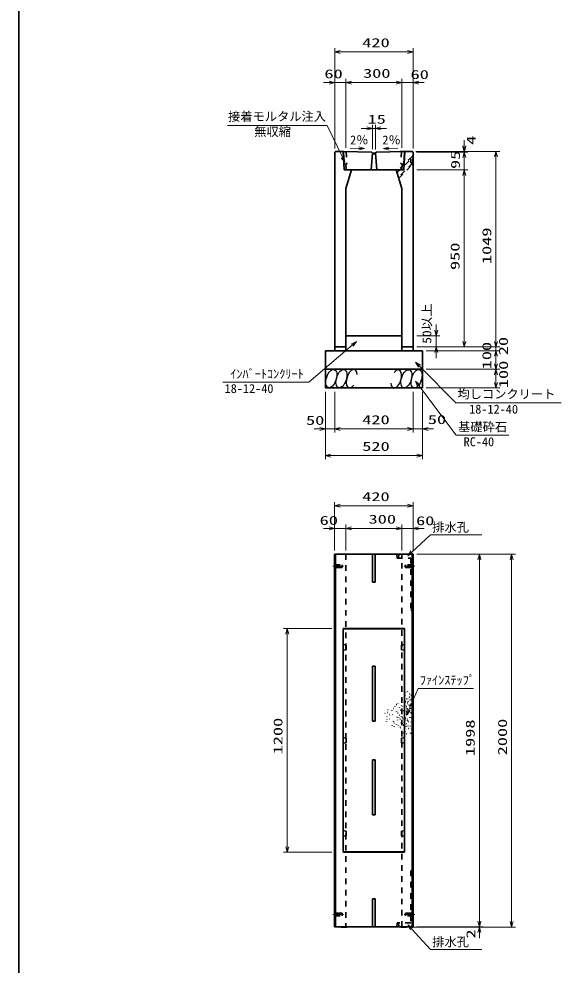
# Model space of a CAD drawing. Units: millimetres on the paper. Extents: x 15 to 1218, y 8 to 859.
# Drawn here: x 15 to 160.3, y 176 to 429.7 of the extents above; entities that cross this region are included whole.
import ezdxf
from ezdxf.enums import TextEntityAlignment as Align

# ---------------------------------------------------------------- set-up
doc = ezdxf.new("R2010")
doc.units = ezdxf.units.MM
doc.linetypes.add('USER2', pattern=[18.5, 12, -1.5, 3.5, -1.5])
doc.linetypes.add('USER3', pattern=[3, 1.5, -1.5])
for name, color, linetype, lineweight in [('D-BMK（構造物基準線）', 2, 'USER2', 18), ('D-STR-DIM（寸法）', 7, 'Continuous', 13), ('D-STR-HTXT(均しCON-旗)', 7, 'Continuous', 13), ('D-STR-HTXT(基礎砕石-旗)', 7, 'Continuous', 13), ('D-STR-HTXT（WS-旗）', 7, 'Continuous', 13), ('D-STR-HTXT（旗上げ）', 7, 'Continuous', 13), ('D-STR-STRF(グリ)', 7, 'Continuous', 25), ('D-STR（構造物）', 1, 'Continuous', 35)]:
    doc.layers.add(name, color=color, linetype=linetype, lineweight=lineweight)
doc.styles.add('ＭＳ ゴシック', font='')
doc.styles.get('ＭＳ ゴシック').set_extended_font_data('MS Gothic')

# ---------------------------------------------------------------- blocks, each defined once
blk = doc.blocks.new('_Open30')
at = {"color": 7, "linetype": 'Continuous', "lineweight": 13}
for p, q in [((-1, 0.2679), (0, 0)), ((0, 0), (-1, -0.2679)), ((0, 0), (-1, 0))]:
    blk.add_line(p, q, dxfattribs=at)

msp = doc.modelspace()

# ---------------------------------------------------------------- linework, layer by layer
at = {"layer": 'D-BMK（構造物基準線）'}
for p, q in [((99.143, 282.924), (101.992, 282.924)), ((118.218, 282.924), (121.067, 282.924)), ((99.143, 189.524), (101.992, 189.524)), ((121.067, 189.524), (118.218, 189.524))]:
    msp.add_line(p, q, dxfattribs=at)
at = {"layer": 'D-STR-DIM（寸法）'}
for p, q in [((99.625, 413.623), (99.625, 421.832)), ((120.625, 413.623), (120.625, 421.832)), ((101.125, 420.832), (119.125, 420.832)), ((99.625, 394.92), (99.625, 413.623)), ((102.625, 395.111), (102.625, 413.623)), ((102.625, 395.111), (102.625, 413.623)), ((117.625, 395.111), (117.625, 413.623)), ((117.625, 395.111), (117.625, 413.623)), ((120.625, 394.92), (120.625, 413.623)), ((98.125, 412.623), (96.625, 412.623)), ((99.625, 412.623), (102.625, 412.623)), ((104.125, 412.623), (105.625, 412.623)), ((104.125, 412.623), (116.125, 412.623)), ((116.125, 412.623), (114.625, 412.623)), ((117.625, 412.623), (120.625, 412.623)), ((122.125, 412.623), (123.625, 412.623)), ((109.732, 394.717), (109.732, 401.311)), ((110.523, 394.701), (110.523, 401.311)), ((108.232, 400.311), (106.732, 400.311)), ((109.732, 400.311), (110.523, 400.311)), ((112.023, 400.311), (113.523, 400.311)), ((134.33, 395.665), (134.33, 397.165)), ((134.33, 395.473), (134.33, 396.973)), ((103.739, 394.994), (106.101, 394.947)), ((116.539, 394.976), (114.178, 394.929)), ((121.375, 394.165), (135.33, 394.165)), ((121.571, 393.973), (135.33, 393.973)), ((121.571, 393.973), (135.33, 393.973)), ((122.375, 394.165), (143.828, 394.165)), ((134.33, 393.973), (134.33, 394.165)), ((134.33, 389.218), (134.33, 393.973)), ((134.33, 392.473), (134.33, 390.973)), ((142.828, 343.218), (142.828, 392.665)), ((121.625, 389.218), (135.33, 389.218)), ((121.625, 389.218), (135.33, 389.218)), ((134.33, 343.218), (134.33, 387.718)), ((134.33, 387.718), (134.33, 386.218)), ((126.814, 346.218), (126.814, 347.718)), ((121.625, 344.718), (127.814, 344.718)), ((126.814, 341.718), (126.814, 344.718)), ((142.828, 343.218), (142.828, 344.718)), ((121.625, 341.718), (143.828, 341.718)), ((121.625, 341.718), (143.828, 341.718)), ((121.625, 341.718), (127.814, 341.718)), ((122.625, 341.718), (135.33, 341.718)), ((124.125, 340.718), (143.828, 340.718)), ((124.125, 340.718), (143.828, 340.718)), ((126.814, 340.218), (126.814, 338.718)), ((142.828, 340.718), (142.828, 341.718)), ((142.828, 337.218), (142.828, 339.218)), ((142.828, 339.218), (142.828, 337.718)), ((124.125, 335.718), (143.828, 335.718)), ((124.125, 335.718), (143.828, 335.718)), ((142.828, 332.218), (142.828, 334.218)), ((124.125, 330.718), (143.828, 330.718)), ((97.125, 329.718), (97.125, 318.751)), ((97.125, 328.718), (97.125, 311.594)), ((99.625, 329.718), (99.625, 318.751)), ((99.625, 328.718), (99.625, 318.751)), ((120.625, 329.718), (120.625, 318.751)), ((120.625, 328.718), (120.625, 318.751)), ((123.125, 329.718), (123.125, 318.751)), ((123.125, 328.718), (123.125, 311.594)), ((95.625, 319.751), (94.125, 319.751)), ((97.125, 319.751), (99.625, 319.751)), ((101.125, 319.751), (119.125, 319.751)), ((101.125, 319.751), (102.625, 319.751)), ((119.125, 319.751), (117.625, 319.751)), ((120.625, 319.751), (123.125, 319.751)), ((124.625, 319.751), (126.125, 319.751)), ((98.625, 312.594), (121.625, 312.594)), ((99.605, 294.071), (99.605, 300.121)), ((120.605, 294.101), (120.605, 300.121)), ((101.105, 299.121), (119.105, 299.121)), ((98.105, 293.071), (96.605, 293.071)), ((99.605, 287.174), (99.605, 294.071)), ((99.605, 293.071), (102.605, 293.071)), ((102.605, 287.174), (102.605, 294.071)), ((102.605, 287.226), (102.605, 294.071)), ((104.105, 293.071), (116.105, 293.071)), ((104.105, 293.071), (105.605, 293.071)), ((116.105, 293.071), (114.605, 293.071)), ((117.605, 287.174), (117.605, 294.071)), ((117.605, 287.174), (117.605, 294.071)), ((117.605, 293.071), (120.605, 293.071)), ((120.605, 287.144), (120.605, 294.071)), ((122.105, 293.071), (123.605, 293.071)), ((121.605, 286.174), (139.394, 286.174)), ((137.957, 286.174), (148.034, 286.174)), ((138.394, 187.774), (138.394, 284.674)), ((147.034, 187.674), (147.034, 284.674)), ((98.855, 266.224), (85.892, 266.224)), ((86.892, 207.724), (86.892, 264.724)), ((98.855, 206.224), (85.892, 206.224)), ((138.394, 187.774), (138.394, 189.274)), ((120.355, 186.174), (139.394, 186.174)), ((121.605, 186.274), (139.394, 186.274)), ((121.605, 186.274), (139.394, 186.274)), ((136.957, 186.174), (148.034, 186.174)), ((138.394, 186.274), (138.394, 186.174)), ((138.394, 184.674), (138.394, 183.174))]:
    msp.add_line(p, q, dxfattribs=at)
at = {"layer": 'D-STR-HTXT(均しCON-旗)'}
for points in [[(69.633, 332.288), (92.667, 332.288), (104.324, 342.199)], [(160.273, 326.771), (132.066, 326.771), (122.343, 336.588)]]:
    msp.add_lwpolyline(points, dxfattribs=at)
at = {"layer": 'D-STR-HTXT(基礎砕石-旗)'}
msp.add_lwpolyline([(146.247, 318.021), (132.143, 318.021), (122.14, 331.347)], dxfattribs=at)
at = {"layer": 'D-STR-HTXT（WS-旗）'}
for points in [[(139.059, 291.32), (125.271, 291.32), (120.313, 286.731)], [(139.059, 180.125), (125.271, 180.125), (120.223, 185.658)]]:
    msp.add_lwpolyline(points, dxfattribs=at)
at = {"layer": 'D-STR-HTXT（旗上げ）'}
for points in [[(70.906, 401.107), (97.627, 401.107), (101.72, 392.598)], [(136.778, 250.133), (121.948, 250.133), (119.449, 244.382)]]:
    msp.add_lwpolyline(points, dxfattribs=at)
at = {"layer": 'D-STR-STRF(グリ)'}
for centre, major_axis in [((98.72, 333.242), (0.79, 2.421)), ((101.441, 333.242), (0.79, 2.421)), ((118.83, 333.161), (-0.771, -2.427)), ((121.551, 333.182), (-0.771, -2.427))]:
    msp.add_ellipse(centre, major_axis=major_axis, ratio=0.5139, dxfattribs=at)
for centre, major_axis in [((104.182, 333.242), (0.79, 2.421)), ((116.089, 333.139), (-0.771, -2.427))]:
    msp.add_ellipse(centre, major_axis=major_axis, ratio=0.5139, start_param=5.3575563, end_param=10.3750652, dxfattribs=at)
at = {"layer": 'D-STR（構造物）', "color": 2}
msp.add_line((15.017, 858.622), (15.017, 14.909), dxfattribs=at)
at = {"layer": 'D-STR（構造物）'}
for p, q in [((99.625, 393.92), (99.875, 394.165)), ((99.625, 341.718), (99.625, 393.92)), ((99.875, 394.165), (101.875, 394.125)), ((101.875, 394.125), (102.125, 389.218)), ((102.118, 390.839), (101.958, 393.963)), ((102.111, 394.121), (109.5, 393.973)), ((109.73, 393.718), (109.375, 389.218)), ((109.5, 393.973), (109.73, 393.718)), ((109.797, 393.468), (109.73, 393.718)), ((109.73, 393.718), (110.52, 393.718)), ((110.453, 393.468), (109.797, 393.468)), ((110.52, 393.718), (110.453, 393.468)), ((110.52, 393.718), (110.75, 393.973)), ((110.875, 389.218), (110.52, 393.718)), ((110.75, 393.973), (118.139, 394.121)), ((117.125, 394.1), (118.875, 394.136)), ((118.375, 394.125), (118.125, 389.218)), ((118.292, 393.963), (118.138, 390.841)), ((120.375, 394.165), (118.375, 394.125)), ((120.625, 393.92), (120.375, 394.165)), ((120.625, 341.718), (120.625, 393.92)), ((102.57, 390.718), (102.118, 390.839)), ((102.65, 389.218), (102.574, 390.718)), ((117.677, 390.718), (117.6, 389.218)), ((117.681, 390.718), (118.138, 390.841)), ((102.125, 389.218), (104.125, 389.218)), ((104.125, 389.218), (102.625, 384.218)), ((117.6, 389.218), (102.65, 389.218)), ((116.125, 389.218), (117.625, 384.218)), ((118.125, 389.218), (116.125, 389.218)), ((102.625, 384.218), (102.625, 341.718)), ((117.625, 384.218), (117.625, 341.718)), ((102.625, 344.718), (117.625, 344.718)), ((97.125, 340.718), (123.125, 340.718)), ((97.125, 340.718), (97.125, 330.718)), ((102.625, 341.718), (99.625, 341.718)), ((99.625, 341.718), (99.625, 340.718)), ((102.625, 341.718), (102.625, 340.718)), ((117.625, 341.718), (120.625, 341.718)), ((117.625, 341.718), (117.625, 340.718)), ((120.625, 341.718), (120.625, 340.718)), ((123.125, 340.718), (123.125, 330.718)), ((97.125, 335.718), (123.125, 335.718)), ((97.125, 330.718), (123.125, 330.718)), ((120.605, 286.174), (99.605, 286.174)), ((99.605, 286.174), (99.605, 186.274)), ((99.855, 186.274), (99.855, 286.174)), ((109.73, 286.174), (109.73, 278.674)), ((110.48, 278.674), (110.48, 286.174)), ((120.355, 286.174), (120.355, 186.274)), ((120.605, 186.274), (120.605, 286.174)), ((109.73, 278.674), (110.48, 278.674)), ((118.355, 266.224), (101.855, 266.224)), ((101.855, 266.224), (101.855, 206.224)), ((101.93, 261.899), (101.93, 266.149)), ((101.93, 266.149), (118.28, 266.149)), ((118.28, 266.149), (118.28, 261.899)), ((118.355, 266.224), (118.355, 206.224)), ((102.73, 261.774), (101.93, 261.899)), ((102.73, 260.524), (102.73, 261.774)), ((118.28, 261.899), (117.48, 261.774)), ((117.48, 261.774), (117.48, 260.524)), ((101.93, 260.399), (102.73, 260.524)), ((101.93, 236.974), (101.93, 260.399)), ((117.48, 260.524), (118.28, 260.399)), ((118.28, 260.399), (118.28, 236.974)), ((109.73, 256.149), (109.73, 241.399)), ((110.48, 256.149), (109.73, 256.149)), ((110.48, 256.149), (110.48, 241.399)), ((118.488, 249.077), (118.56, 249.057)), ((119.113, 249.252), (119.171, 249.3)), ((119.171, 249.3), (119.219, 249.242)), ((119.689, 248.746), (119.764, 248.746)), ((117.719, 247.086), (117.713, 247.16)), ((118.008, 246.488), (117.937, 246.513)), ((118.374, 248.222), (118.427, 248.169)), ((118.467, 247.499), (118.402, 247.462)), ((118.42, 246.372), (118.452, 246.304)), ((118.427, 248.169), (118.48, 248.222)), ((118.637, 246.676), (118.576, 246.633)), ((118.637, 246.676), (118.68, 246.615)), ((118.854, 247.349), (118.78, 247.362)), ((119.071, 246.5), (119.132, 246.543)), ((119.132, 246.543), (119.175, 246.481)), ((119.193, 247.278), (119.218, 247.349)), ((119.401, 246.603), (119.469, 246.634)), ((119.672, 247.813), (119.6, 247.794)), ((119.653, 247.886), (119.672, 247.813)), ((119.789, 246.976), (119.802, 247.05)), ((119.802, 247.05), (119.876, 247.037)), ((119.984, 247.176), (120.046, 247.219)), ((120.036, 248.361), (120.089, 248.414)), ((120.046, 247.219), (120.089, 247.157)), ((120.089, 248.414), (120.142, 248.361)), ((113.792, 243.728), (113.734, 243.679)), ((113.84, 243.67), (113.792, 243.728)), ((113.949, 244.417), (113.874, 244.424)), ((114.914, 244.126), (114.92, 244.201)), ((115.392, 244.741), (115.467, 244.748)), ((115.702, 245.248), (115.721, 245.321)), ((116.174, 245.831), (116.121, 245.884)), ((116.149, 245.124), (116.214, 245.161)), ((116.168, 244.034), (116.2, 243.966)), ((116.174, 245.831), (116.227, 245.884)), ((116.443, 243.537), (116.5, 243.585)), ((116.5, 243.585), (116.548, 243.528)), ((116.59, 246.008), (116.553, 246.073)), ((116.657, 244.275), (116.583, 244.281)), ((116.966, 245.011), (116.94, 244.94)), ((117.217, 244.296), (117.149, 244.265)), ((117.217, 244.296), (117.185, 244.364)), ((117.555, 245.628), (117.498, 245.58)), ((117.74, 245.293), (117.802, 245.25)), ((117.802, 245.25), (117.759, 245.188)), ((117.904, 244.191), (117.856, 244.248)), ((118.157, 244.152), (118.092, 244.114)), ((118.119, 244.217), (118.157, 244.152)), ((118.383, 244.892), (118.458, 244.885)), ((118.748, 245.263), (118.823, 245.263)), ((118.767, 245.434), (118.754, 245.507)), ((118.761, 243.926), (118.833, 243.945)), ((118.833, 243.945), (118.814, 244.017)), ((118.991, 244.741), (118.919, 244.722)), ((119.179, 246.072), (119.105, 246.079)), ((119.154, 244.704), (119.215, 244.661)), ((119.215, 244.661), (119.172, 244.6)), ((119.523, 245.656), (119.475, 245.714)), ((119.634, 245.599), (119.573, 245.556)), ((119.677, 245.537), (119.634, 245.599)), ((119.835, 244.749), (119.909, 244.762)), ((119.926, 245.546), (119.852, 245.559)), ((119.965, 243.694), (119.891, 243.681)), ((119.909, 244.762), (119.922, 244.688)), ((119.913, 245.472), (119.926, 245.546)), ((119.917, 245.924), (119.954, 245.989)), ((119.954, 245.989), (120.019, 245.952)), ((119.978, 243.62), (119.965, 243.694)), ((120.207, 243.523), (120.145, 243.566)), ((109.73, 241.399), (110.48, 241.399)), ((113.109, 243.504), (113.089, 243.432)), ((113.526, 241.272), (113.506, 241.2)), ((113.561, 242.628), (113.636, 242.628)), ((113.665, 241.911), (113.608, 241.862)), ((114.385, 243.173), (114.31, 243.173)), ((114.33, 241.922), (114.395, 241.96)), ((114.395, 241.96), (114.357, 242.025)), ((114.763, 242.789), (114.71, 242.842)), ((115.132, 243.09), (115.164, 243.158)), ((115.225, 241.427), (115.205, 241.499)), ((115.409, 241.339), (115.344, 241.302)), ((115.409, 241.339), (115.446, 241.274)), ((116.27, 242.485), (116.27, 242.41)), ((116.345, 242.485), (116.27, 242.485)), ((116.406, 241.715), (116.476, 241.689)), ((116.738, 242.358), (116.718, 242.431)), ((117.018, 243.031), (117.093, 243.031)), ((117.12, 241.966), (117.052, 241.934)), ((117.093, 243.031), (117.093, 242.956)), ((117.152, 241.898), (117.12, 241.966)), ((117.419, 242.699), (117.366, 242.646)), ((117.698, 242.464), (117.64, 242.416)), ((117.698, 242.464), (117.746, 242.406)), ((117.883, 242.128), (117.944, 242.085)), ((117.944, 242.085), (117.901, 242.024)), ((118.223, 241.049), (118.151, 241.03)), ((118.278, 241.498), (118.203, 241.498)), ((118.204, 241.122), (118.223, 241.049)), ((118.6, 241.721), (118.526, 241.727)), ((118.597, 243.545), (118.56, 243.48)), ((118.588, 242.135), (118.645, 242.183)), ((118.645, 242.183), (118.597, 242.241)), ((119.02, 243.189), (119.007, 243.115)), ((119.134, 241.577), (119.062, 241.557)), ((119.154, 241.95), (119.082, 241.97)), ((119.153, 241.504), (119.134, 241.577)), ((119.135, 241.878), (119.154, 241.95)), ((119.275, 243.378), (119.213, 243.335)), ((119.275, 243.378), (119.318, 243.317)), ((119.32, 241.219), (119.378, 241.267)), ((119.378, 241.267), (119.33, 241.325)), ((119.715, 242.391), (119.777, 242.434)), ((119.777, 242.434), (119.82, 242.372)), ((120.068, 242.382), (120.055, 242.308)), ((120.074, 241.185), (120.067, 241.11)), ((120.164, 243.462), (120.207, 243.523)), ((114.771, 240.962), (114.745, 240.892)), ((114.99, 240.316), (115.022, 240.248)), ((115.513, 239.892), (115.57, 239.94)), ((115.533, 240.87), (115.586, 240.923)), ((115.57, 239.94), (115.618, 239.882)), ((116.149, 240.378), (116.168, 240.451)), ((116.669, 240.216), (116.676, 240.142)), ((117.195, 239.844), (117.195, 239.769)), ((117.311, 239.551), (117.258, 239.498)), ((117.451, 240.949), (117.383, 240.917)), ((117.482, 240.881), (117.451, 240.949)), ((117.74, 239.021), (117.665, 239.021)), ((117.729, 240.847), (117.703, 240.776)), ((117.74, 239.096), (117.74, 239.021)), ((118.071, 240.297), (117.998, 240.316)), ((118.051, 240.224), (118.071, 240.297)), ((118.294, 239.614), (118.237, 239.566)), ((118.294, 239.614), (118.246, 239.671)), ((118.384, 239.539), (118.384, 239.614)), ((118.492, 240.349), (118.439, 240.402)), ((118.439, 240.296), (118.492, 240.349)), ((118.545, 238.518), (118.598, 238.465)), ((118.808, 239.895), (118.74, 239.927)), ((118.748, 240.674), (118.823, 240.674)), ((118.916, 239.538), (118.99, 239.531)), ((118.99, 239.531), (118.984, 239.457)), ((119.26, 240.066), (119.188, 240.086)), ((119.26, 240.066), (119.241, 239.994)), ((119.484, 239.383), (119.426, 239.335)), ((119.436, 239.441), (119.484, 239.383)), ((119.845, 240.064), (119.851, 240.139)), ((120.041, 239.911), (119.993, 239.969)), ((120.173, 239.226), (120.18, 239.301)), ((102.73, 236.849), (101.93, 236.974)), ((102.73, 235.599), (102.73, 236.849)), ((118.28, 236.974), (117.48, 236.849)), ((117.48, 236.849), (117.48, 235.599)), ((117.725, 238.242), (117.693, 238.174)), ((118.089, 238.258), (118.036, 238.311)), ((118.036, 238.205), (118.089, 238.258)), ((118.846, 238.043), (118.914, 238.011)), ((118.914, 238.011), (118.882, 237.943)), ((119.951, 238.18), (119.957, 238.255)), ((120.09, 237.979), (120.147, 238.027)), ((120.147, 238.027), (120.099, 238.085)), ((101.93, 235.474), (102.73, 235.599)), ((101.93, 212.049), (101.93, 235.474)), ((117.48, 235.599), (118.28, 235.474)), ((118.28, 235.474), (118.28, 212.049)), ((110.48, 231.049), (109.73, 231.049)), ((109.73, 231.049), (109.73, 216.299)), ((110.48, 231.049), (110.48, 216.299)), ((109.73, 216.299), (110.48, 216.299)), ((102.73, 211.924), (101.93, 212.049)), ((101.93, 210.549), (102.73, 210.674)), ((102.73, 210.674), (102.73, 211.924)), ((118.28, 212.049), (117.48, 211.924)), ((117.48, 211.924), (117.48, 210.674)), ((117.48, 210.674), (118.28, 210.549)), ((101.93, 206.299), (101.93, 210.549)), ((118.28, 210.549), (118.28, 206.299)), ((101.855, 206.224), (118.355, 206.224)), ((118.28, 206.299), (101.93, 206.299)), ((109.73, 193.774), (109.73, 186.274)), ((109.73, 193.774), (110.48, 193.774)), ((110.48, 193.774), (110.48, 186.274)), ((99.605, 186.274), (120.605, 186.274)), ((101.355, 186.174), (101.255, 186.274)), ((102.855, 186.174), (101.355, 186.174)), ((102.855, 186.174), (102.955, 186.274)), ((117.355, 186.174), (117.255, 186.274)), ((118.855, 186.174), (117.355, 186.174)), ((118.855, 186.174), (118.955, 186.274))]:
    msp.add_line(p, q, dxfattribs=at)
at = {"layer": 'D-STR（構造物）', "linetype": 'USER3'}
for p, q in [((102.702, 394.109), (102.869, 390.84)), ((117.548, 394.109), (117.386, 390.84)), ((102.869, 390.84), (102.574, 390.718)), ((120.375, 392.826), (116.273, 388.724)), ((116.354, 388.455), (120.55, 392.651)), ((120.55, 391.066), (116.72, 387.235)), ((116.794, 386.99), (120.55, 390.746)), ((117.386, 390.84), (117.681, 390.718)), ((120.05, 391.066), (120.05, 392.151)), ((120.05, 391.066), (120.55, 391.066)), ((120.55, 392.651), (120.302, 392.899)), ((120.302, 390.474), (120.55, 390.721)), ((120.55, 390.721), (120.55, 392.651)), ((102.605, 286.174), (102.605, 186.274)), ((116.246, 286.174), (116.327, 285.124)), ((116.327, 285.124), (120.023, 285.124)), ((116.767, 286.174), (116.693, 285.124)), ((117.605, 186.274), (117.605, 286.174)), ((120.023, 285.124), (120.023, 271.174)), ((99.605, 283.274), (101.605, 283.274)), ((101.605, 282.574), (99.605, 282.574)), ((101.605, 283.274), (101.605, 282.574)), ((120.605, 283.274), (118.605, 283.274)), ((118.605, 283.274), (118.605, 282.574)), ((118.605, 282.574), (120.605, 282.574)), ((120.023, 271.174), (120.598, 271.174)), ((120.03, 201.274), (120.03, 187.324)), ((120.03, 201.274), (120.605, 201.274)), ((101.605, 189.874), (99.605, 189.874)), ((99.605, 189.174), (101.605, 189.174)), ((101.605, 189.174), (101.605, 189.874)), ((118.605, 189.874), (120.605, 189.874)), ((118.605, 189.174), (118.605, 189.874)), ((120.605, 189.174), (118.605, 189.174)), ((116.334, 187.324), (116.253, 186.274)), ((120.03, 187.324), (116.334, 187.324)), ((116.774, 186.274), (116.7, 187.324))]:
    msp.add_line(p, q, dxfattribs=at)
at = {"layer": 'D-STR（構造物）'}
for centre, start, end in [((102.108, 393.971), 88.85201, 182.91704), ((118.142, 393.971), 357.08295, 91.14798)]:
    msp.add_arc(centre, 0.15, start, end, dxfattribs=at)

# ---------------------------------------------------------------- block references
at = {"layer": 'D-STR-DIM（寸法）', "xscale": 1.5, "yscale": 1.5}
for p, rotation in [((99.625, 420.832), 180), ((102.625, 412.623), 180), ((102.625, 412.623), 180), ((120.625, 412.623), 180), ((110.523, 400.311), 180), ((107.6, 394.917), 358.85424), ((112.678, 394.899), 181.14576), ((134.33, 394.165), 270), ((134.33, 393.973), 270), ((134.33, 393.973), 90), ((142.828, 394.165), 90), ((134.33, 389.218), 90), ((134.33, 389.218), 90), ((126.814, 344.718), 270), ((134.33, 341.718), 270), ((142.828, 341.718), 270), ((142.828, 341.718), 270), ((126.814, 341.718), 90), ((142.828, 340.718), 90), ((142.828, 340.718), 90), ((142.828, 335.718), 270), ((142.828, 335.718), 90), ((142.828, 330.718), 270), ((99.625, 319.751), 180), ((99.625, 319.751), 180), ((123.125, 319.751), 180), ((97.125, 312.594), 180), ((99.605, 299.121), 180), ((102.605, 293.071), 180), ((102.605, 293.071), 180), ((120.605, 293.071), 180), ((138.394, 286.174), 90), ((147.034, 286.174), 90), ((86.892, 266.224), 90), ((86.892, 206.224), 270), ((138.394, 186.274), 270), ((138.394, 186.274), 270), ((138.394, 186.174), 90), ((147.034, 186.174), 270)]:
    msp.add_blockref('_Open30', p, dxfattribs=dict(at, rotation=rotation))
for p in [(120.625, 420.832), (99.625, 412.623), (117.625, 412.623), (117.625, 412.623), (109.732, 400.311), (97.125, 319.751), (120.625, 319.751), (120.625, 319.751), (123.125, 312.594), (120.605, 299.121), (99.605, 293.071), (117.605, 293.071), (117.605, 293.071)]:
    msp.add_blockref('_Open30', p, dxfattribs=at)
at = {"layer": 'D-STR-HTXT(均しCON-旗)', "xscale": 1.5, "yscale": 1.5}
for p, rotation in [((105.467, 343.17), 40.37163), ((121.287, 337.653), 134.72505)]:
    msp.add_blockref('_Open30', p, dxfattribs=dict(at, rotation=rotation))
at = {"layer": 'D-STR-HTXT(基礎砕石-旗)', "xscale": 1.5, "yscale": 1.5, "rotation": 126.89552}
msp.add_blockref('_Open30', (121.239, 332.547), dxfattribs=at)
at = {"layer": 'D-STR-HTXT（WS-旗）', "xscale": 1.5, "yscale": 1.5}
for p, rotation in [((119.212, 285.712), 222.78711), ((119.212, 186.766), 132.37661)]:
    msp.add_blockref('_Open30', p, dxfattribs=dict(at, rotation=rotation))
at = {"layer": 'D-STR-HTXT（旗上げ）', "xscale": 1.5, "yscale": 1.5}
for p, rotation in [((102.371, 391.246), 295.69073), ((118.851, 243.006), 246.50838)]:
    msp.add_blockref('_Open30', p, dxfattribs=dict(at, rotation=rotation))

# ---------------------------------------------------------------- texts
at = {"layer": 'D-STR-DIM（寸法）', "style": 'ＭＳ ゴシック', "width": 1.5}
for s, p in [('420', (107, 421.369)), ('60', (96.861, 413.017)), ('300', (107.209, 413.161)), ('60', (119.945, 412.846)), ('15', (108.414, 400.848)), ('50', (91.928, 320.118)), ('420', (107, 320.289)), ('50', (124.577, 320.326)), ('520', (107, 313.131)), ('420', (106.98, 299.658)), ('60', (95.591, 293.289)), ('300', (108.689, 293.608)), ('60', (121.425, 293.194))]:
    msp.add_text(s, height=2.405, dxfattribs=at).set_placement(p, align=Align.BOTTOM_LEFT)
at = {"layer": 'D-STR-DIM（寸法）', "style": 'ＭＳ ゴシック'}
for rotation, p in [(0.01, (103.746, 395.292)), (359.99, (112.394, 395.288))]:
    msp.add_text('2％', height=2.405, rotation=rotation, dxfattribs=at).set_placement(p, align=Align.BOTTOM_LEFT)
for s, width, p in [('4', 1.5, (138.094, 395.914)), ('95', 1.5, (133.886, 389.438)), ('1049', 1.5, (142.291, 363.937)), ('950', 1.5, (133.793, 362.343)), ('50以上', 1.1, (126.233, 342.582)), ('100', 1.5, (142.291, 335.718)), ('20', 1.5, (146.742, 339.5)), ('100', 1.5, (146.763, 330.663)), ('1200', 1.5, (86.354, 232.474)), ('1998', 1.5, (137.857, 232.016)), ('2000', 1.5, (146.497, 232.216)), ('2', 1.5, (138.032, 183.086))]:
    msp.add_text(s, height=2.405, rotation=90, dxfattribs=dict(at, width=width)).set_placement(p, align=Align.BOTTOM_LEFT)
at = {"layer": 'D-STR-HTXT(均しCON-旗)', "style": 'ＭＳ ゴシック'}
for s, p in [('ｲﾝﾊﾞｰﾄｺﾝｸﾘｰﾄ', (71.635, 332.571)), ('18-12-40', (70.13, 328.637)), ('均しコンクリート', (132.512, 327.181)), ('18-12-40', (135.647, 323.12))]:
    msp.add_text(s, height=2.405, dxfattribs=at).set_placement(p, align=Align.BOTTOM_LEFT)
at = {"layer": 'D-STR-HTXT(基礎砕石-旗)', "style": 'ＭＳ ゴシック'}
for s, p in [('基礎砕石', (132.679, 318.356)), ('RC-40', (134.167, 314.37))]:
    msp.add_text(s, height=2.405, dxfattribs=at).set_placement(p, align=Align.BOTTOM_LEFT)
at = {"layer": 'D-STR-HTXT（WS-旗）', "style": 'ＭＳ ゴシック'}
for p in [(125.752, 291.472), (125.752, 180.277)]:
    msp.add_text('排水孔', height=2.405, dxfattribs=at).set_placement(p, align=Align.BOTTOM_LEFT)
at = {"layer": 'D-STR-HTXT（旗上げ）', "style": 'ＭＳ ゴシック'}
for s, p in [('接着モルタル注入', (71.051, 401.611)), ('無収縮', (78.055, 397.534)), ('ﾌｧｲﾝｽﾃｯﾌﾟ', (122.428, 250.457))]:
    msp.add_text(s, height=2.405, dxfattribs=at).set_placement(p, align=Align.BOTTOM_LEFT)

doc.saveas('drawing.dxf')
